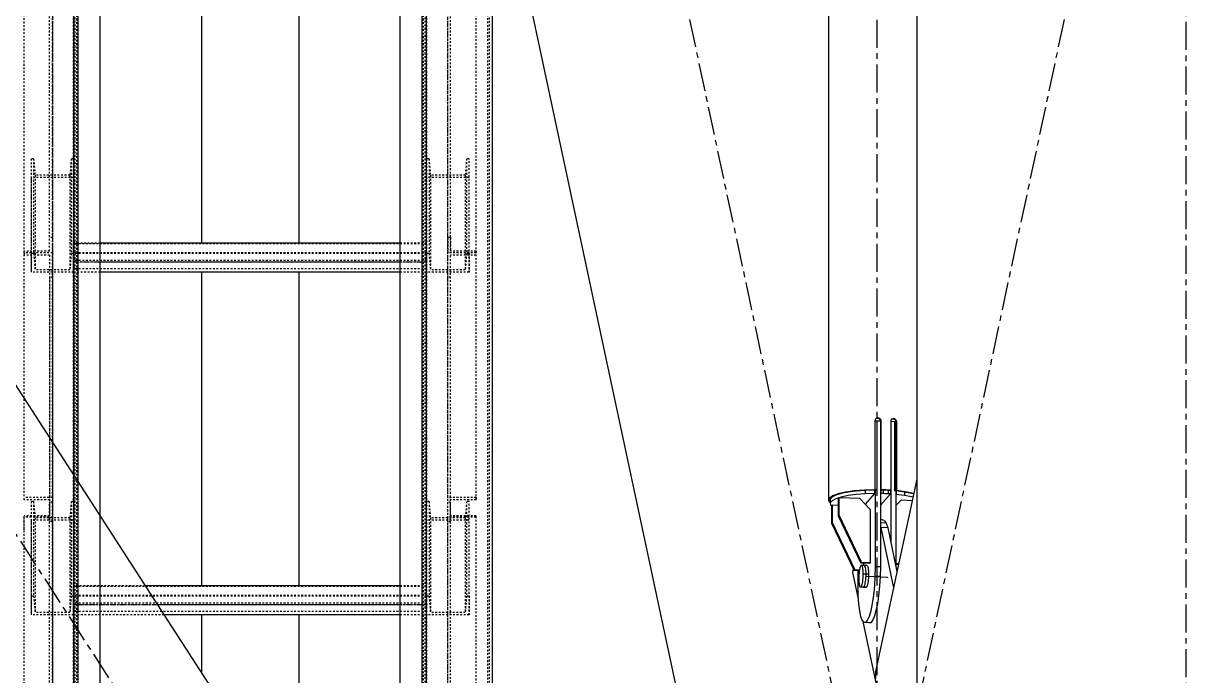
# Model space of a CAD drawing. Header units: millimetres. Extents: x 5143 to 30813, y 232 to 21408.
# Drawn here: x 12040.7 to 12370, y 17852.8 to 18037.8 of the extents above; entities that cross this region are included whole.
import ezdxf

# ---------------------------------------------------------------- set-up
doc = ezdxf.new("R2010")
doc.units = ezdxf.units.MM
doc.header["$LTSCALE"] = 0.25
for name, pattern in [('CENTER', [50.8, 31.75, -6.35, 6.35, -6.35]), ('XKITLINE00', [0]), ('XKITLINE02', [4, 2, -2]), ('XKITLINE03', [6, 3, -1, 1, -1])]:
    doc.linetypes.add(name, pattern=pattern)

msp = doc.modelspace()

# ---------------------------------------------------------------- linework, layer by layer
at = {"color": 1, "linetype": 'XKITLINE03'}
for p, q in [((12049.02, 19347.97), (12049.01, 17639.73)), ((12055.02, 19330.99), (12055.02, 17630.24)), ((12154.97, 17630.24), (12154.97, 19330.99)), ((12049.01, 18091.94), (12049.01, 17972.73)), ((12160.99, 17972.73), (12160.99, 18091.94)), ((12055.01, 17994), (12055.01, 17967.18)), ((12154.99, 17967.18), (12154.99, 17994)), ((12049.01, 17972.73), (12049.01, 17903.4)), ((12160.99, 17903.4), (12160.99, 17972.73)), ((12154.99, 17970.06), (12055.01, 17970.06)), ((12049.01, 17897.76), (12049.01, 17778.54)), ((12055.01, 17896.91), (12055.01, 17870.09)), ((12154.99, 17870.09), (12154.99, 17896.91)), ((12160.99, 17778.54), (12160.99, 17897.76)), ((12154.99, 17872.97), (12055.01, 17872.97))]:
    msp.add_line(p, q, dxfattribs=at)
at = {"color": 3, "linetype": 'XKITLINE02'}
for p, q in [((12054.93, 17642.74), (12054.93, 19342.25)), ((12055.46, 17641.93), (12055.47, 19341.44)), ((12154.54, 17641.93), (12154.54, 19341.44)), ((12155.07, 17642.74), (12155.07, 19342.25)), ((12172.31, 17642.74), (12172.31, 19342.25)), ((12172.84, 17641.93), (12172.84, 19341.44)), ((12062.52, 17630.44), (12062.52, 19335.78)), ((12147.47, 17630.24), (12147.47, 19335.78)), ((12154.12, 17630.57), (12154.12, 19335.45)), ((12154.97, 17630.24), (12154.97, 19335.78)), ((12055.02, 17630.24), (12055.02, 19043.1)), ((12055.87, 17630.57), (12055.87, 19043.1)), ((12056.31, 17641.93), (12056.31, 19043.1)), ((12062.52, 17635.03), (12062.52, 19043.1)), ((12147.47, 17634.82), (12147.47, 19043.1)), ((12153.69, 17672.9), (12153.69, 19043.1)), ((12173.69, 17641.93), (12173.69, 19043.1)), ((12048.21, 17973.16), (12048.21, 18096.26)), ((12049.01, 17972.73), (12049.01, 18096.26)), ((12160.99, 17972.73), (12160.99, 18096.26)), ((12161.79, 17973.16), (12161.79, 18096.26)), ((12041.01, 17972.73), (12041.01, 18092.38)), ((12168.99, 17972.73), (12168.99, 18092.38)), ((12043.69, 17999.34), (12043.01, 17999.34)), ((12043.01, 17999.34), (12043.01, 17994)), ((12043.01, 17999.34), (12043.01, 17972.52)), ((12043.69, 17999.34), (12044.07, 17994.68)), ((12043.69, 17999.34), (12043.69, 17972.52)), ((12054.33, 17999.34), (12053.95, 17994.68)), ((12055.01, 17999.34), (12054.33, 17999.34)), ((12054.33, 17999.34), (12054.33, 17972.52)), ((12055.01, 17999.34), (12055.01, 17994)), ((12055.01, 17999.34), (12055.01, 17972.52)), ((12154.99, 17967.18), (12154.99, 17999.34)), ((12155.67, 17999.34), (12154.99, 17999.34)), ((12155.67, 17999.34), (12155.67, 17972.52)), ((12155.67, 17999.34), (12156.05, 17994.68)), ((12166.31, 17999.34), (12165.93, 17994.68)), ((12166.31, 17999.34), (12166.31, 17972.52)), ((12166.99, 17999.34), (12166.31, 17999.34)), ((12166.99, 17967.18), (12166.99, 17999.34)), ((12055.01, 17994), (12043.01, 17994)), ((12043.01, 17994), (12043.01, 17967.18)), ((12053.95, 17994.68), (12044.07, 17994.68)), ((12044.07, 17994.68), (12044.07, 17967.86)), ((12053.95, 17994.68), (12053.95, 17967.86)), ((12055.01, 17994), (12055.01, 17967.18)), ((12166.99, 17994), (12154.99, 17994)), ((12156.05, 17994.68), (12156.05, 17967.86)), ((12165.93, 17994.68), (12156.05, 17994.68)), ((12165.93, 17994.68), (12165.93, 17967.86)), ((12049.01, 17977.04), (12048.21, 17977.04)), ((12055.01, 17967.18), (12055.01, 17975.4)), ((12062.52, 17975.4), (12055.01, 17975.4)), ((12154.99, 17975.23), (12055.01, 17975.23)), ((12154.99, 17975.4), (12147.47, 17975.4)), ((12154.99, 17967.18), (12154.99, 17975.4)), ((12160.99, 17977.04), (12160.99, 17972.73)), ((12161.79, 17977.04), (12160.99, 17977.04)), ((12161.79, 17977.04), (12161.79, 17973.16)), ((12048.21, 17973.16), (12041.01, 17973.16)), ((12041.01, 17972.73), (12041.01, 17972.03)), ((12049.01, 17972.73), (12041.01, 17972.73)), ((12041.01, 17902.71), (12041.01, 17972.73)), ((12049.01, 17972.73), (12041.01, 17972.73)), ((12048.21, 17972.03), (12041.01, 17972.03)), ((12043.69, 17972.52), (12043.01, 17972.52)), ((12043.01, 17972.52), (12043.01, 17967.18)), ((12043.69, 17972.52), (12044.07, 17967.86)), ((12048.21, 17972.03), (12048.21, 17965.76)), ((12048.21, 17972.03), (12048.21, 17902.71)), ((12049.01, 17972.73), (12049.01, 17965.76)), ((12049.01, 17903.4), (12049.01, 17972.73)), ((12054.33, 17972.52), (12053.95, 17967.86)), ((12055.01, 17972.52), (12054.33, 17972.52)), ((12154.99, 17972.69), (12055.01, 17972.69)), ((12154.99, 17972.52), (12055.01, 17972.52)), ((12055.01, 17972.52), (12055.01, 17967.18)), ((12154.99, 17972.52), (12154.99, 17967.18)), ((12155.67, 17972.52), (12154.99, 17972.52)), ((12155.67, 17972.52), (12156.05, 17967.86)), ((12160.99, 17896.44), (12160.99, 17972.73)), ((12168.99, 17972.73), (12160.99, 17972.73)), ((12168.99, 17972.73), (12160.99, 17972.73)), ((12168.99, 17973.16), (12161.79, 17973.16)), ((12161.79, 17896.44), (12161.79, 17972.03)), ((12168.99, 17972.03), (12161.79, 17972.03)), ((12166.31, 17972.52), (12165.93, 17967.86)), ((12166.99, 17972.52), (12166.31, 17972.52)), ((12166.99, 17972.52), (12166.99, 17967.18)), ((12168.99, 17973.16), (12168.99, 17972.73)), ((12168.99, 17902.71), (12168.99, 17972.73)), ((12053.95, 17967.86), (12044.07, 17967.86)), ((12154.99, 17970.48), (12055.01, 17970.48)), ((12062.52, 17970.06), (12055.01, 17970.06)), ((12154.99, 17968.12), (12055.01, 17968.12)), ((12154.99, 17970.06), (12147.47, 17970.06)), ((12165.93, 17967.86), (12156.05, 17967.86)), ((12055.01, 17967.18), (12043.01, 17967.18)), ((12049.01, 17965.76), (12048.21, 17965.76)), ((12048.21, 17965.76), (12048.21, 17896.44)), ((12049.01, 17965.76), (12049.01, 17896.44)), ((12062.52, 17967.18), (12055.01, 17967.18)), ((12154.99, 17967.18), (12147.47, 17967.18)), ((12166.99, 17967.18), (12154.99, 17967.18)), ((12161.79, 17965.76), (12160.99, 17965.76)), ((12056.31, 17823.56), (12056.31, 17907.64)), ((12049.01, 17903.4), (12041.01, 17903.4)), ((12048.21, 17902.71), (12041.01, 17902.71)), ((12043.69, 17902.25), (12043.01, 17902.25)), ((12043.01, 17902.25), (12043.01, 17896.91)), ((12043.01, 17902.25), (12043.01, 17875.43)), ((12043.69, 17902.25), (12044.07, 17897.59)), ((12043.69, 17902.25), (12043.69, 17875.43)), ((12048.21, 17902.71), (12048.21, 17896.44)), ((12049.01, 17902.08), (12048.21, 17902.08)), ((12048.21, 17902.08), (12048.21, 17898.19)), ((12048.21, 17778.98), (12048.21, 17902.08)), ((12049.01, 17903.4), (12049.01, 17896.44)), ((12049.01, 17902.08), (12049.01, 17897.76)), ((12049.01, 17778.54), (12049.01, 17902.08)), ((12054.33, 17902.25), (12053.95, 17897.59)), ((12055.01, 17902.25), (12054.33, 17902.25)), ((12054.33, 17902.25), (12054.33, 17875.43)), ((12055.01, 17902.25), (12055.01, 17896.91)), ((12055.01, 17902.25), (12055.01, 17875.43)), ((12154.99, 17870.09), (12154.99, 17902.25)), ((12155.67, 17902.25), (12154.99, 17902.25)), ((12155.67, 17902.25), (12155.67, 17875.43)), ((12155.67, 17902.25), (12156.05, 17897.59)), ((12160.99, 17896.44), (12160.99, 17903.4)), ((12168.99, 17903.4), (12160.99, 17903.4)), ((12160.99, 17778.54), (12160.99, 17902.08)), ((12161.79, 17902.08), (12160.99, 17902.08)), ((12161.79, 17896.44), (12161.79, 17902.71)), ((12168.99, 17902.71), (12161.79, 17902.71)), ((12161.79, 17778.98), (12161.79, 17902.08)), ((12166.31, 17902.25), (12165.93, 17897.59)), ((12166.31, 17902.25), (12166.31, 17875.43)), ((12166.99, 17902.25), (12166.31, 17902.25)), ((12166.99, 17870.09), (12166.99, 17902.25)), ((12168.99, 17903.4), (12168.99, 17902.71)), ((12048.21, 17898.19), (12041.01, 17898.19)), ((12041.01, 17894.21), (12041.01, 17898.19)), ((12041.01, 17778.54), (12041.01, 17898.19)), ((12049.01, 17897.76), (12041.01, 17897.76)), ((12055.01, 17896.91), (12043.01, 17896.91)), ((12043.01, 17896.91), (12043.01, 17870.09)), ((12053.95, 17897.59), (12044.07, 17897.59)), ((12044.07, 17897.59), (12044.07, 17870.77)), ((12049.01, 17896.44), (12048.21, 17896.44)), ((12053.95, 17897.59), (12053.95, 17870.77)), ((12055.01, 17896.91), (12055.01, 17870.09)), ((12062.52, 17813.95), (12062.52, 17898.02)), ((12166.99, 17896.91), (12154.99, 17896.91)), ((12156.05, 17897.59), (12156.05, 17870.77)), ((12165.93, 17897.59), (12156.05, 17897.59)), ((12168.99, 17897.76), (12160.99, 17897.76)), ((12161.79, 17896.44), (12160.99, 17896.44)), ((12168.99, 17898.19), (12161.79, 17898.19)), ((12165.93, 17897.59), (12165.93, 17870.77)), ((12168.99, 17778.54), (12168.99, 17898.19)), ((12043.69, 17875.43), (12043.01, 17875.43)), ((12043.01, 17875.43), (12043.01, 17870.09)), ((12043.69, 17875.43), (12044.07, 17870.77)), ((12054.33, 17875.43), (12053.95, 17870.77)), ((12055.01, 17875.43), (12054.33, 17875.43)), ((12055.01, 17870.09), (12055.01, 17878.31)), ((12075.27, 17878.31), (12055.01, 17878.31)), ((12154.99, 17878.14), (12055.01, 17878.14)), ((12154.99, 17875.6), (12055.01, 17875.6)), ((12154.99, 17875.43), (12055.01, 17875.43)), ((12055.01, 17875.43), (12055.01, 17870.09)), ((12154.99, 17878.31), (12147.47, 17878.31)), ((12154.99, 17870.09), (12154.99, 17878.31)), ((12154.99, 17875.43), (12154.99, 17870.09)), ((12155.67, 17875.43), (12154.99, 17875.43)), ((12155.67, 17875.43), (12156.05, 17870.77)), ((12166.31, 17875.43), (12165.93, 17870.77)), ((12166.99, 17875.43), (12166.31, 17875.43)), ((12166.99, 17875.43), (12166.99, 17870.09)), ((12154.99, 17873.39), (12055.01, 17873.39)), ((12078.72, 17872.97), (12055.01, 17872.97)), ((12154.99, 17872.97), (12147.47, 17872.97)), ((12055.01, 17870.09), (12043.01, 17870.09)), ((12053.95, 17870.77), (12044.07, 17870.77)), ((12154.99, 17871.03), (12055.01, 17871.03)), ((12080.58, 17870.09), (12055.01, 17870.09)), ((12154.99, 17870.09), (12147.47, 17870.09)), ((12166.99, 17870.09), (12154.99, 17870.09)), ((12165.93, 17870.77), (12156.05, 17870.77))]:
    msp.add_line(p, q, dxfattribs=at)
at = {"color": 8, "linetype": 'CENTER'}
for p, q in [((12370, 19282.77), (12370, 17654.86)), ((12282.5, 18610.27), (12282.5, 17790.27)), ((11840, 18200.27), (12370, 17380.27)), ((12195, 18200.27), (12370, 17380.27)), ((12370, 18200.27), (12282.5, 17790.27)), ((12285.44, 17880.72), (12279.55, 17880.96))]:
    msp.add_line(p, q, dxfattribs=at)
at = {"color": 7, "linetype": 'XKITLINE00'}
for p, q in [((12056.31, 17907.64), (12056.31, 18177.45)), ((12062.52, 17898.02), (12062.52, 18177.45)), ((12147.47, 17766.6), (12147.47, 18177.45)), ((12153.69, 17756.98), (12153.69, 18177.45)), ((12173.69, 17726.03), (12173.69, 18177.45)), ((12147.47, 17975.4), (12062.52, 17975.4)), ((12147.47, 17970.06), (12062.52, 17970.06)), ((12147.47, 17967.18), (12062.52, 17967.18)), ((12147.47, 17878.31), (12075.27, 17878.31)), ((12147.47, 17872.97), (12078.72, 17872.97)), ((12147.47, 17870.09), (12080.58, 17870.09))]:
    msp.add_line(p, q, dxfattribs=at)
at = {"color": 8, "linetype": 'XKITLINE00'}
for p, q in [((12268.85, 18168.22), (12268.85, 17902.52)), ((12293.8, 18165.01), (12293.8, 17654.86)), ((12179.05, 18068.02), (12234.71, 17807.22)), ((12091.2, 18064.28), (12091.2, 17975.4)), ((12118.8, 18064.28), (12118.8, 17975.4)), ((11986.48, 18015.68), (12262.23, 17589.04)), ((12091.2, 17967.18), (12091.2, 17878.31)), ((12118.8, 17967.18), (12118.8, 17878.31)), ((12282.02, 17925.34), (12281.96, 17925.08)), ((12281.96, 17925.08), (12281.96, 17905.55)), ((12282.47, 17925.02), (12281.97, 17924.98)), ((12281.97, 17924.98), (12281.97, 17905.45)), ((12282.13, 17925.57), (12282.02, 17925.34)), ((12282.2, 17925.62), (12282.11, 17925.54)), ((12282.31, 17925.75), (12282.13, 17925.57)), ((12282.44, 17925.74), (12282.2, 17925.62)), ((12282.55, 17925.87), (12282.31, 17925.75)), ((12282.7, 17925.77), (12282.44, 17925.74)), ((12282.47, 17925.02), (12282.47, 17905.49)), ((12283.5, 17924.98), (12282.47, 17925.02)), ((12282.81, 17925.9), (12282.55, 17925.87)), ((12282.97, 17925.73), (12282.7, 17925.77)), ((12283.08, 17925.86), (12282.81, 17925.9)), ((12283.2, 17925.61), (12282.97, 17925.73)), ((12283.32, 17925.73), (12283.08, 17925.86)), ((12283.39, 17925.42), (12283.2, 17925.61)), ((12283.5, 17925.55), (12283.32, 17925.73)), ((12283.39, 17925.42), (12283.51, 17925.19)), ((12283.5, 17925.55), (12283.63, 17925.31)), ((12283.5, 17924.98), (12283.5, 17883.67)), ((12283.63, 17925.31), (12283.51, 17925.19)), ((12283.51, 17925.19), (12283.55, 17924.93)), ((12283.67, 17925.06), (12283.55, 17924.93)), ((12283.55, 17924.93), (12283.55, 17905.4)), ((12283.63, 17925.31), (12283.67, 17925.06)), ((12283.67, 17925.06), (12283.67, 17905.53)), ((12286.46, 17925.2), (12286.42, 17924.94)), ((12286.42, 17924.94), (12286.42, 17905.41)), ((12286.44, 17924.86), (12286.42, 17924.83)), ((12287.47, 17924.81), (12286.44, 17924.86)), ((12286.44, 17924.86), (12286.44, 17890.69)), ((12286.57, 17925.42), (12286.46, 17925.2)), ((12286.64, 17925.47), (12286.55, 17925.38)), ((12286.75, 17925.59), (12286.57, 17925.42)), ((12286.87, 17925.57), (12286.64, 17925.47)), ((12286.98, 17925.7), (12286.75, 17925.59)), ((12287.12, 17925.59), (12286.87, 17925.57)), ((12287.23, 17925.72), (12286.98, 17925.7)), ((12287.37, 17925.53), (12287.12, 17925.59)), ((12287.49, 17925.66), (12287.23, 17925.72)), ((12287.6, 17925.4), (12287.37, 17925.53)), ((12287.47, 17924.81), (12287.47, 17905.28)), ((12287.87, 17924.74), (12287.47, 17924.81)), ((12287.71, 17925.53), (12287.49, 17925.66)), ((12287.6, 17925.4), (12287.75, 17925.24)), ((12287.71, 17925.53), (12287.88, 17925.35)), ((12287.75, 17925.24), (12287.78, 17925.2)), ((12287.78, 17925.2), (12287.89, 17924.96)), ((12287.87, 17924.74), (12287.87, 17905.27)), ((12287.89, 17925.33), (12287.99, 17925.09)), ((12287.89, 17924.96), (12287.93, 17924.7)), ((12288.05, 17924.83), (12287.93, 17924.7)), ((12287.93, 17924.7), (12287.93, 17905.17)), ((12287.99, 17925.09), (12288.05, 17924.83)), ((12288.05, 17924.83), (12288.05, 17905.3)), ((12283.55, 17921.62), (12283.5, 17921.56)), ((12293.8, 17908.6), (12282.16, 17854.09)), ((12276.15, 17905.22), (12273.62, 17904.85)), ((12276.65, 17905.18), (12274.35, 17904.87)), ((12279, 17905.46), (12276.15, 17905.22)), ((12279.2, 17905.38), (12276.65, 17905.18)), ((12281.96, 17905.55), (12279, 17905.46)), ((12281.88, 17905.47), (12279.2, 17905.38)), ((12279.2, 17905.38), (12279.2, 17904.4)), ((12281.96, 17905.55), (12281.88, 17905.47)), ((12281.88, 17905.47), (12281.88, 17904.49)), ((12282.02, 17905.51), (12281.97, 17905.45)), ((12282.47, 17905.49), (12282.02, 17905.51)), ((12282.02, 17905.51), (12282.02, 17883.73)), ((12283.61, 17905.46), (12283.5, 17905.33)), ((12283.67, 17905.53), (12283.55, 17905.4)), ((12283.61, 17905.46), (12283.61, 17904.48)), ((12284.3, 17905.44), (12283.61, 17905.46)), ((12285.07, 17905.5), (12283.67, 17905.53)), ((12284.3, 17905.44), (12284.3, 17904.47)), ((12285, 17905.42), (12284.3, 17905.44)), ((12285.68, 17905.39), (12285, 17905.42)), ((12286.42, 17905.41), (12285.07, 17905.5)), ((12285.68, 17905.39), (12285.68, 17904.41)), ((12286.36, 17905.35), (12285.68, 17905.39)), ((12286.42, 17905.41), (12286.36, 17905.35)), ((12286.36, 17905.35), (12286.36, 17904.37)), ((12287.91, 17905.26), (12287.47, 17905.28)), ((12287.91, 17905.26), (12287.91, 17883.69)), ((12287.97, 17905.21), (12287.91, 17905.15)), ((12288.05, 17905.3), (12287.93, 17905.17)), ((12290.32, 17904.92), (12287.97, 17905.21)), ((12287.97, 17905.21), (12287.97, 17904.24)), ((12290.63, 17904.98), (12288.05, 17905.3)), ((12292.33, 17904.53), (12290.32, 17904.92)), ((12290.32, 17904.92), (12290.32, 17903.94)), ((12292.87, 17904.53), (12290.63, 17904.98)), ((12269.09, 17903.17), (12268.85, 17902.52)), ((12268.85, 17902.52), (12269.3, 17901.87)), ((12270, 17903.8), (12269.09, 17903.17)), ((12269.81, 17903.44), (12269.3, 17902.87)), ((12269.3, 17902.87), (12269.3, 17901.89)), ((12269.81, 17902.46), (12269.3, 17901.89)), ((12269.3, 17901.89), (12269.34, 17901.31)), ((12270.85, 17903.98), (12269.81, 17903.44)), ((12270.85, 17903), (12269.81, 17902.46)), ((12271.54, 17904.37), (12270, 17903.8)), ((12272.39, 17904.46), (12270.85, 17903.98)), ((12271.74, 17903.28), (12270.85, 17903)), ((12273.62, 17904.85), (12271.54, 17904.37)), ((12271.75, 17903.29), (12271.56, 17903.08)), ((12271.56, 17903.08), (12271.56, 17898.2)), ((12271.75, 17903.29), (12271.75, 17898.41)), ((12277.64, 17903.05), (12271.75, 17903.29)), ((12272.39, 17903.48), (12271.77, 17903.29)), ((12274.35, 17904.87), (12272.39, 17904.46)), ((12274.35, 17903.89), (12272.39, 17903.48)), ((12276.65, 17904.2), (12274.35, 17903.89)), ((12279.2, 17904.4), (12276.65, 17904.2)), ((12277.64, 17903.05), (12280.59, 17900)), ((12281.88, 17904.49), (12279.18, 17901.46)), ((12281.88, 17904.49), (12279.2, 17904.4)), ((12283.61, 17904.48), (12283.5, 17904.36)), ((12286.36, 17904.37), (12283.5, 17901.16)), ((12284.3, 17904.47), (12283.61, 17904.48)), ((12285, 17904.44), (12284.3, 17904.47)), ((12285.68, 17904.41), (12285, 17904.44)), ((12286.36, 17904.37), (12285.68, 17904.41)), ((12287.97, 17904.24), (12287.91, 17904.17)), ((12289.43, 17902.56), (12287.91, 17901.12)), ((12290.32, 17903.94), (12287.97, 17904.24)), ((12292.48, 17902.43), (12289.43, 17902.56)), ((12292.33, 17903.55), (12290.32, 17903.94)), ((12292.89, 17904.36), (12292.33, 17904.53)), ((12292.69, 17903.44), (12292.33, 17903.55)), ((12292.92, 17904.51), (12292.87, 17904.53)), ((12269.68, 17900.98), (12269.34, 17901.31)), ((12269.86, 17901.18), (12269.67, 17900.97)), ((12269.67, 17900.97), (12269.67, 17896.08)), ((12269.86, 17901.18), (12269.86, 17896.29)), ((12271.56, 17901.11), (12269.86, 17901.18)), ((12271.75, 17898.41), (12271.56, 17898.2)), ((12271.75, 17898.41), (12278.13, 17884.96)), ((12280.59, 17900), (12280.59, 17884.86)), ((12269.86, 17896.29), (12269.67, 17896.08)), ((12269.67, 17896.08), (12276.06, 17882.64)), ((12269.86, 17896.29), (12276.24, 17882.85)), ((12271.56, 17898.2), (12277.94, 17884.75)), ((12284.05, 17897.08), (12283.5, 17897.1)), ((12285.13, 17896.08), (12283.5, 17896.15)), ((12283.5, 17895.2), (12283.63, 17894.82)), ((12284.61, 17896.87), (12284.05, 17897.08)), ((12284.61, 17896.87), (12285.13, 17896.08)), ((12285.13, 17896.08), (12285.59, 17894.74)), ((12285.59, 17894.74), (12283.63, 17894.82)), ((12283.63, 17894.82), (12287.21, 17877.76)), ((12285.59, 17894.74), (12288.19, 17882.36)), ((12275.82, 17883.13), (12275.64, 17882.08)), ((12275.64, 17882.08), (12277.19, 17874.69)), ((12276.24, 17882.85), (12276.06, 17882.64)), ((12277.55, 17882.57), (12276.06, 17882.64)), ((12277.58, 17882.79), (12276.24, 17882.85)), ((12277.08, 17882.59), (12277.08, 17878.19)), ((12277.47, 17881.97), (12277.43, 17881.45)), ((12277.53, 17882.47), (12277.47, 17881.97)), ((12277.6, 17882.92), (12277.53, 17882.47)), ((12277.69, 17883.32), (12277.6, 17882.92)), ((12277.78, 17883.65), (12277.69, 17883.32)), ((12277.88, 17883.89), (12277.78, 17883.65)), ((12277.98, 17884.05), (12277.88, 17883.89)), ((12278.13, 17884.96), (12277.94, 17884.75)), ((12280.4, 17884.65), (12277.94, 17884.75)), ((12278.08, 17884.12), (12277.98, 17884.05)), ((12278.18, 17884.1), (12278.08, 17884.12)), ((12278.87, 17884.09), (12278.08, 17884.12)), ((12280.59, 17884.86), (12278.13, 17884.96)), ((12278.18, 17884.1), (12278.27, 17883.98)), ((12278.27, 17883.98), (12278.35, 17883.77)), ((12278.35, 17883.77), (12278.43, 17883.47)), ((12278.43, 17883.47), (12278.48, 17883.11)), ((12278.48, 17883.11), (12278.53, 17882.68)), ((12278.53, 17882.68), (12278.55, 17882.2)), ((12278.55, 17882.2), (12278.56, 17881.68)), ((12278.7, 17884.72), (12278.7, 17884.1)), ((12278.96, 17884.06), (12278.87, 17884.09)), ((12279.65, 17884.06), (12278.87, 17884.09)), ((12278.96, 17884.06), (12278.87, 17884.09)), ((12278.96, 17884.06), (12279.06, 17883.94)), ((12278.96, 17884.06), (12279.06, 17883.94)), ((12279.06, 17883.94), (12279.14, 17883.73)), ((12279.06, 17883.94), (12279.14, 17883.73)), ((12279.14, 17883.73), (12279.21, 17883.44)), ((12279.14, 17883.73), (12279.21, 17883.44)), ((12279.21, 17883.44), (12279.27, 17883.08)), ((12279.21, 17883.44), (12279.27, 17883.08)), ((12279.27, 17883.08), (12279.31, 17882.65)), ((12279.27, 17883.08), (12279.31, 17882.65)), ((12279.31, 17882.65), (12279.34, 17882.17)), ((12279.31, 17882.65), (12279.34, 17882.17)), ((12279.34, 17882.17), (12279.35, 17881.65)), ((12279.34, 17882.17), (12279.35, 17881.65)), ((12279.75, 17884.03), (12279.65, 17884.06)), ((12279.75, 17884.03), (12279.84, 17883.91)), ((12279.84, 17883.91), (12279.93, 17883.7)), ((12279.93, 17883.7), (12280, 17883.41)), ((12280, 17883.41), (12280.06, 17883.04)), ((12280.06, 17883.04), (12280.1, 17882.61)), ((12280.1, 17882.61), (12280.13, 17882.13)), ((12280.13, 17882.13), (12280.13, 17881.62)), ((12280.59, 17884.86), (12280.4, 17884.65)), ((12282.02, 17883.73), (12281.97, 17881.01)), ((12283.5, 17883.67), (12282.02, 17883.73)), ((12283.5, 17883.67), (12283.44, 17880.95)), ((12288.66, 17884.52), (12287.91, 17884.56)), ((12288.61, 17884.31), (12287.91, 17884.34)), ((12288, 17884.33), (12287.91, 17884.16)), ((12277.4, 17880.91), (12277.39, 17880.37)), ((12277.39, 17880.37), (12277.4, 17879.86)), ((12277.43, 17881.45), (12277.4, 17880.91)), ((12277.4, 17879.86), (12277.43, 17879.38)), ((12277.43, 17879.38), (12277.47, 17878.95)), ((12277.47, 17878.95), (12277.53, 17878.58)), ((12277.53, 17878.58), (12277.6, 17878.29)), ((12278.27, 17878.73), (12278.18, 17878.41)), ((12278.35, 17879.13), (12278.27, 17878.73)), ((12278.43, 17879.58), (12278.35, 17879.13)), ((12278.48, 17880.08), (12278.43, 17879.58)), ((12278.53, 17880.61), (12278.48, 17880.08)), ((12278.55, 17881.15), (12278.53, 17880.61)), ((12278.56, 17881.68), (12278.55, 17881.15)), ((12279.35, 17881.65), (12278.56, 17881.68)), ((12279.06, 17878.7), (12278.96, 17878.37)), ((12279.06, 17878.7), (12278.96, 17878.37)), ((12279.14, 17879.1), (12279.06, 17878.7)), ((12279.14, 17879.1), (12279.06, 17878.7)), ((12279.21, 17879.55), (12279.14, 17879.1)), ((12279.21, 17879.55), (12279.14, 17879.1)), ((12279.27, 17880.05), (12279.21, 17879.55)), ((12279.27, 17880.05), (12279.21, 17879.55)), ((12279.31, 17880.57), (12279.27, 17880.05)), ((12279.31, 17880.57), (12279.27, 17880.05)), ((12279.34, 17881.11), (12279.31, 17880.57)), ((12279.34, 17881.11), (12279.31, 17880.57)), ((12279.35, 17881.65), (12279.34, 17881.11)), ((12279.35, 17881.65), (12279.34, 17881.11)), ((12280.13, 17881.62), (12279.35, 17881.65)), ((12279.84, 17878.67), (12279.75, 17878.34)), ((12279.93, 17879.06), (12279.84, 17878.67)), ((12280, 17879.52), (12279.93, 17879.06)), ((12280.06, 17880.02), (12280, 17879.52)), ((12280.1, 17880.54), (12280.06, 17880.02)), ((12280.13, 17881.08), (12280.1, 17880.54)), ((12280.13, 17881.62), (12280.13, 17881.08)), ((12281.97, 17881.01), (12281.81, 17878.29)), ((12283.44, 17880.95), (12281.97, 17881.01)), ((12283.44, 17880.95), (12283.28, 17878.23)), ((12277.08, 17878.19), (12277.13, 17875.59)), ((12277.13, 17875.59), (12277.29, 17873.23)), ((12277.6, 17878.29), (12277.69, 17878.08)), ((12277.69, 17878.08), (12277.78, 17877.96)), ((12277.88, 17877.93), (12277.78, 17877.96)), ((12277.98, 17878), (12277.88, 17877.93)), ((12278.66, 17877.9), (12277.88, 17877.93)), ((12278.08, 17878.16), (12277.98, 17878)), ((12278.76, 17877.97), (12277.98, 17878)), ((12278.18, 17878.41), (12278.08, 17878.16)), ((12278.76, 17877.97), (12278.66, 17877.9)), ((12278.76, 17877.97), (12278.66, 17877.9)), ((12279.45, 17877.87), (12278.66, 17877.9)), ((12278.87, 17878.13), (12278.76, 17877.97)), ((12278.87, 17878.13), (12278.76, 17877.97)), ((12279.55, 17877.93), (12278.76, 17877.97)), ((12278.96, 17878.37), (12278.87, 17878.13)), ((12278.96, 17878.37), (12278.87, 17878.13)), ((12279.55, 17877.93), (12279.45, 17877.87)), ((12279.65, 17878.09), (12279.55, 17877.93)), ((12279.75, 17878.34), (12279.65, 17878.09)), ((12281.55, 17875.68), (12281.2, 17873.31)), ((12281.81, 17878.29), (12281.55, 17875.68)), ((12283.02, 17875.62), (12282.68, 17873.25)), ((12283.28, 17878.23), (12283.02, 17875.62)), ((12277.29, 17873.23), (12277.55, 17871.2)), ((12281.2, 17873.31), (12280.79, 17871.27)), ((12282.68, 17873.25), (12282.26, 17871.21)), ((12091.2, 17870.09), (12091.2, 17853.66)), ((12118.8, 17870.09), (12118.8, 17810.96)), ((12277.55, 17871.2), (12277.89, 17869.6)), ((12277.89, 17869.6), (12278.31, 17868.5)), ((12280.31, 17869.65), (12279.81, 17868.53)), ((12280.79, 17871.27), (12280.31, 17869.65)), ((12281.79, 17869.59), (12281.28, 17868.47)), ((12282.26, 17871.21), (12281.79, 17869.59)), ((12278.31, 17868.5), (12278.79, 17867.94)), ((12278.55, 17868.21), (12283.43, 17845.03)), ((12279.29, 17867.95), (12278.79, 17867.94)), ((12280.26, 17867.88), (12278.79, 17867.94)), ((12279.81, 17868.53), (12279.29, 17867.95)), ((12280.76, 17867.89), (12280.26, 17867.88)), ((12281.28, 17868.47), (12280.76, 17867.89)), ((12282.16, 17854.09), (12282.15, 17852.03))]:
    msp.add_line(p, q, dxfattribs=at)
at = {"color": 1, "linetype": 'XKITLINE00'}
for centre in [(12055.01, 17994), (12154.99, 17994), (12049.01, 17972.73), (12049.01, 17972.73), (12160.99, 17972.73), (12160.99, 17972.73), (12055.01, 17970.06), (12154.99, 17970.06), (12055.01, 17967.18), (12154.99, 17967.18), (12049.01, 17903.4), (12160.99, 17903.4), (12049.01, 17897.76), (12055.01, 17896.91), (12154.99, 17896.91), (12160.99, 17897.76), (12055.01, 17872.97), (12154.99, 17872.97), (12055.01, 17870.09), (12154.99, 17870.09)]:
    msp.add_circle(centre, 0.05, dxfattribs=at)
at = {"color": 8, "linetype": 'XKITLINE00'}
for centre in [(12279.55, 17880.96), (12285.44, 17880.72)]:
    msp.add_circle(centre, 0.05, dxfattribs=at)

doc.saveas('drawing.dxf')
